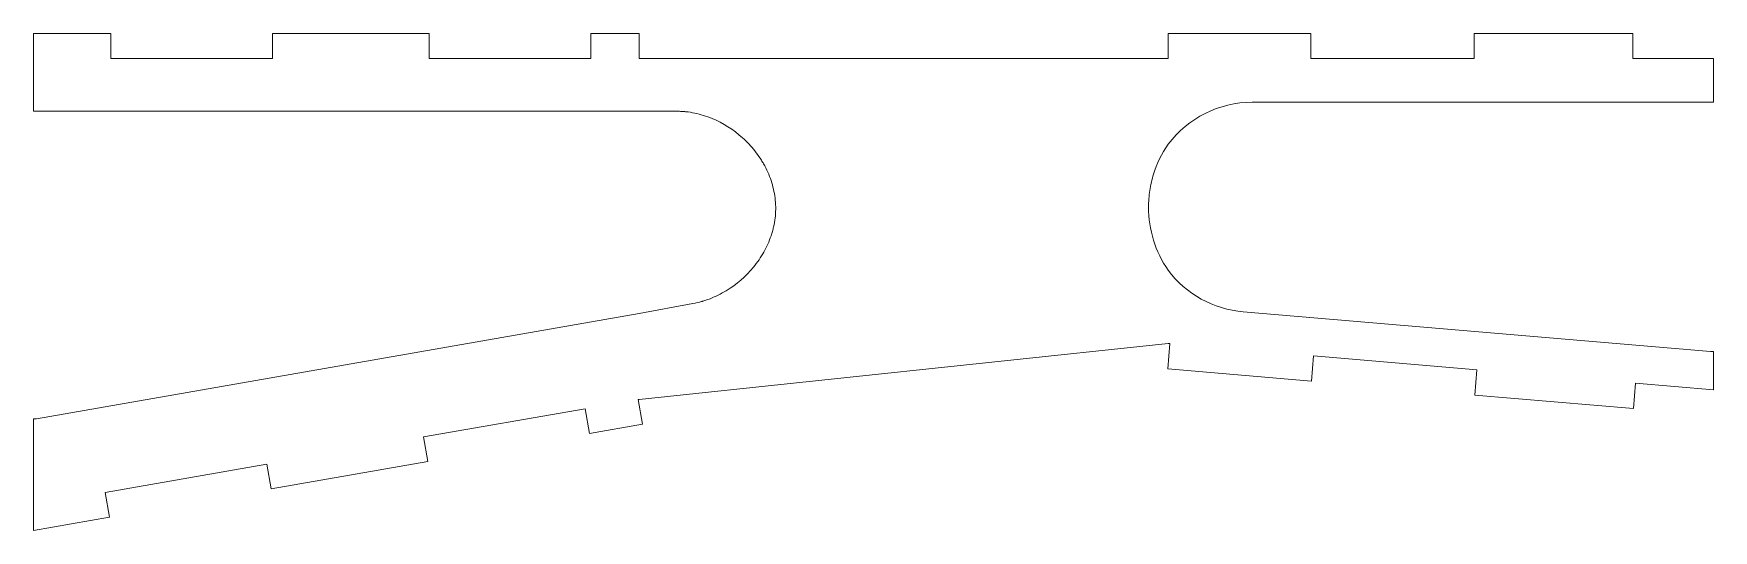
# Model space of a CAD drawing. Header units: millimetres. Extents: x 5 to 213, y 4 to 66.
import ezdxf

# ---------------------------------------------------------------- set-up
doc = ezdxf.new("R2010")
doc.units = ezdxf.units.MM

msp = doc.modelspace()

# ---------------------------------------------------------------- linework, layer by layer
at = {"color": 7, "linetype": 'Continuous', "lineweight": 15}
for p, q in [((5.22, 55.9), (5.22, 65.52)), ((14.8, 65.52), (5.22, 65.52)), ((14.8, 62.42), (14.8, 65.52)), ((34.8, 65.52), (34.8, 62.42)), ((54.2, 65.52), (34.8, 65.52)), ((54.2, 62.42), (54.2, 65.52)), ((74.2, 65.52), (74.2, 62.42)), ((80.16, 65.52), (74.2, 65.52)), ((80.16, 65.52), (80.16, 62.42)), ((145.65, 62.42), (145.65, 65.52)), ((163.3, 65.52), (145.65, 65.52)), ((163.3, 62.42), (163.3, 65.52)), ((183.53, 65.52), (183.53, 62.42)), ((203.15, 65.52), (183.53, 65.52)), ((203.15, 62.42), (203.15, 65.52)), ((34.8, 62.42), (14.8, 62.42)), ((74.2, 62.42), (54.2, 62.42)), ((145.65, 62.42), (80.16, 62.42)), ((183.53, 62.42), (163.3, 62.42)), ((213.14, 62.42), (203.15, 62.42)), ((213.14, 62.42), (213.14, 57.01)), ((156.06, 57.01), (213.14, 57.01)), ((5.22, 55.9), (84.84, 55.9)), ((86.8, 32.08), (80.16, 30.84)), ((80.16, 30.84), (5.59, 17.82)), ((212.77, 26.13), (154.95, 31.06)), ((80.16, 20.22), (145.65, 27.14)), ((145.86, 27.13), (145.6, 23.99)), ((145.65, 27.14), (145.86, 27.13)), ((163.39, 22.48), (163.65, 25.61)), ((163.65, 25.61), (183.88, 23.88)), ((213.14, 26.13), (212.77, 26.13)), ((213.14, 26.13), (213.14, 21.39)), ((145.6, 23.99), (163.39, 22.48)), ((183.88, 23.88), (183.61, 20.75)), ((203.24, 19.08), (203.51, 22.21)), ((203.51, 22.21), (213.14, 21.39)), ((53.5, 15.57), (73.49, 19.06)), ((73.49, 19.06), (74.03, 16)), ((80.04, 20.2), (80.16, 20.22)), ((80.58, 17.15), (80.04, 20.2)), ((183.61, 20.75), (203.24, 19.08)), ((5.22, 3.99), (5.22, 17.82)), ((5.22, 17.82), (5.59, 17.82)), ((74.03, 16), (80.58, 17.15)), ((54.03, 12.51), (53.5, 15.57)), ((34.62, 9.12), (54.03, 12.51)), ((14.09, 8.69), (34.09, 12.18)), ((34.09, 12.18), (34.62, 9.12)), ((14.63, 5.63), (14.09, 8.69)), ((5.22, 3.99), (14.63, 5.63))]:
    msp.add_line(p, q, dxfattribs=at)
for start, end in [(90, 143.1799), (216.8201, 265.1245)]:
    msp.add_arc((156.06, 44.01), 13, start, end, dxfattribs=at)
for points, knots in [([(84.84, 55.9), (85.06, 55.89), (85.26, 55.89), (85.54, 55.87), (85.63, 55.87), (85.76, 55.86), (85.8, 55.85), (85.88, 55.85), (85.91, 55.84), (86.33, 55.8), (86.7, 55.74), (87.42, 55.59), (87.78, 55.5), (88.49, 55.28), (88.85, 55.15), (90.57, 54.44), (91.82, 53.65), (93.53, 52.11), (94.04, 51.56), (94.73, 50.69), (94.95, 50.39), (95.25, 49.93), (95.35, 49.77), (95.54, 49.45), (95.62, 49.3), (96.08, 48.45), (96.38, 47.75), (96.7, 46.69), (96.79, 46.33), (96.94, 45.61), (96.99, 45.26), (97.1, 44.14), (97.09, 43.4), (96.96, 42.3), (96.89, 41.93), (96.77, 41.38), (96.72, 41.2), (96.62, 40.83), (96.56, 40.65), (96.27, 39.78), (95.97, 39.11), (95.42, 38.14), (95.23, 37.82), (94.8, 37.2), (94.56, 36.88), (93.36, 35.43), (92.25, 34.46), (90.31, 33.28), (89.65, 32.95), (88.78, 32.62), (88.6, 32.55), (88.34, 32.46), (88.25, 32.44), (88.12, 32.39), (88.07, 32.38), (87.98, 32.35), (87.93, 32.34), (87.6, 32.24), (87.23, 32.16), (86.8, 32.08)], [0, 0, 0, 0, 0.015625, 0.015625, 0.0234375, 0.0234375, 0.0273438, 0.0273438, 0.03125, 0.03125, 0.0625, 0.0625, 0.09375, 0.09375, 0.125, 0.125, 0.25, 0.25, 0.3125, 0.3125, 0.34375, 0.34375, 0.359375, 0.359375, 0.375, 0.375, 0.4375, 0.4375, 0.46875, 0.46875, 0.5, 0.5, 0.5625, 0.5625, 0.59375, 0.59375, 0.609375, 0.609375, 0.625, 0.625, 0.6875, 0.6875, 0.71875, 0.71875, 0.75, 0.75, 0.875, 0.875, 0.9375, 0.9375, 0.953125, 0.953125, 0.9609375, 0.9609375, 0.9648438, 0.9648438, 0.96875, 0.96875, 0.9999997, 0.9999997, 0.9999997, 0.9999997]), ([(145.65, 36.22), (144.86, 37.36), (144.25, 38.61), (143.44, 41.26), (143.23, 42.62), (143.23, 44.71), (143.28, 45.4), (143.49, 46.76), (143.64, 47.44), (144.25, 49.41), (144.85, 50.64), (145.65, 51.81)], [0, 0, 0, 0, 0.25, 0.25, 0.5, 0.5, 0.625, 0.625, 0.75, 0.75, 1, 1, 1, 1])]:
    msp.add_open_spline(points, degree=3, knots=knots, dxfattribs=at)

doc.saveas('drawing.dxf')
